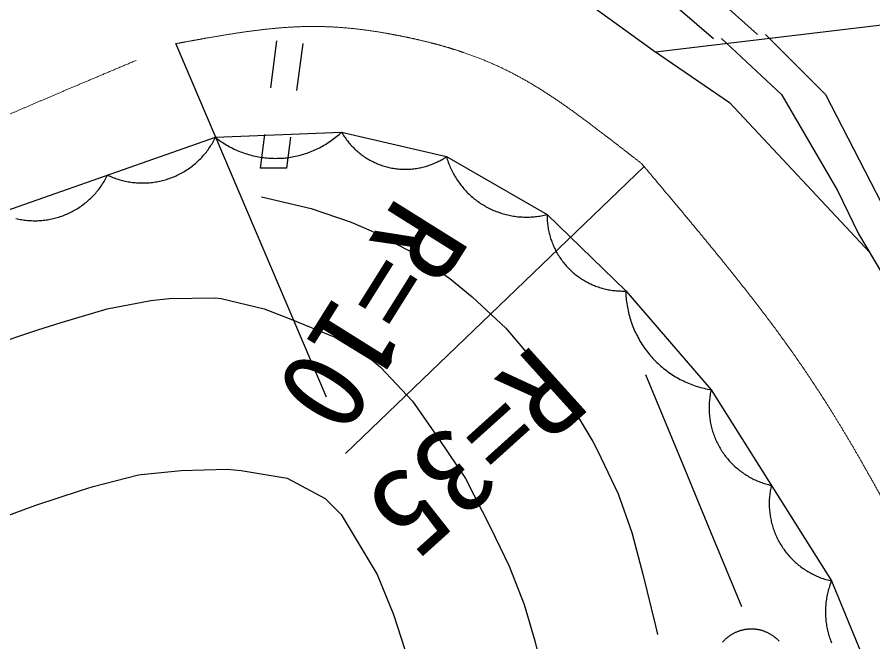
# Model space of a CAD drawing. Units: millimetres, scale not verified. Extents: x 40000 to 680000, y 20000 to 380000.
# Drawn here: x 364602 to 382703, y 290094 to 303322 of the extents above; entities that cross this region are included whole.
import ezdxf
from ezdxf.enums import TextEntityAlignment as Align

# ---------------------------------------------------------------- set-up
doc = ezdxf.new("R2010")
doc.units = ezdxf.units.MM
doc.header["$LTSCALE"] = 1000
doc.linetypes.add('CHAIN', pattern=[18.5, 12, -1.5, 3.5, -1.5])
for name, color, linetype, lineweight in [('M-BGD', 7, 'Continuous', 25), ('M-BMK', 2, 'CHAIN', 13), ('M-BMK-SRVR', 3, 'Continuous', 25), ('M-STR-STRC', 7, 'Continuous', 25)]:
    doc.layers.add(name, color=color, linetype=linetype, lineweight=lineweight)
doc.styles.add('ＭＳ ゴシック', font='')
doc.styles.get('ＭＳ ゴシック').set_extended_font_data('MS Gothic')

msp = doc.modelspace()

# ---------------------------------------------------------------- linework, layer by layer
at = {"layer": 'M-BGD'}
for p, q in [((377470, 305492), (380264, 302952)), ((376793, 305068), (379333, 302867)), ((376200, 303968), (378063, 302613)), ((379502, 302867), (380772, 301682)), ((380434, 302952), (381365, 302020)), ((370092, 302818), (369963, 301826)), ((370645, 302760), (370514, 301769)), ((378063, 302613), (379672, 301512)), ((381365, 302020), (381704, 301682)), ((380772, 301682), (381958, 299650)), ((381704, 301682), (383312, 298549)), ((379672, 301512), (382635, 298339)), ((368798, 300777), (371466, 300889)), ((369835, 300835), (369742, 300123)), ((371466, 300889), (373684, 300368)), ((364234, 299180), (368798, 300777)), ((370383, 300777), (370297, 300123)), ((373684, 300368), (375812, 299143)), ((370297, 300123), (369742, 300123)), ((381958, 299650), (382402, 298735)), ((375812, 299143), (377476, 297524)), ((382402, 298735), (383058, 297618)), ((377476, 297524), (379282, 295433)), ((379282, 295433), (381827, 291386)), ((381827, 291386), (384626, 284596))]:
    msp.add_line(p, q, dxfattribs=at)
for points in [[(368798, 300777), (368826, 300754), (368855, 300733), (368884, 300711), (368914, 300691), (368943, 300671), (368974, 300651), (369004, 300632), (369035, 300613), (369066, 300595), (369097, 300578), (369129, 300561), (369161, 300545), (369194, 300529), (369226, 300514), (369259, 300499), (369292, 300485), (369325, 300472), (369359, 300459), (369393, 300447), (369427, 300435), (369461, 300424), (369496, 300414), (369530, 300404), (369565, 300395), (369600, 300386), (369635, 300378), (369670, 300371), (369705, 300364), (369741, 300358), (369776, 300352), (369812, 300348), (369848, 300343), (369884, 300340), (369919, 300337), (369955, 300335), (369991, 300333), (370027, 300332), (370063, 300331), (370099, 300332), (370135, 300333), (370171, 300334), (370207, 300336), (370243, 300339), (370279, 300342), (370314, 300346), (370350, 300351), (370385, 300356), (370421, 300362), (370456, 300369), (370492, 300376), (370527, 300384), (370562, 300392), (370596, 300401), (370631, 300411), (370665, 300421), (370700, 300432), (370734, 300444), (370768, 300456), (370801, 300469), (370835, 300482), (370868, 300496), (370901, 300510), (370934, 300525), (370966, 300541), (370998, 300557), (371030, 300574), (371061, 300591), (371093, 300609), (371123, 300627), (371154, 300646), (371184, 300666), (371214, 300686), (371244, 300706), (371273, 300728), (371302, 300749), (371330, 300771), (371358, 300794), (371385, 300817), (371413, 300840), (371439, 300864), (371466, 300889)], [(371466, 300889), (371479, 300865), (371494, 300841), (371508, 300818), (371523, 300795), (371538, 300772), (371554, 300750), (371570, 300727), (371587, 300705), (371604, 300684), (371621, 300662), (371639, 300641), (371657, 300620), (371676, 300600), (371695, 300580), (371714, 300560), (371733, 300541), (371753, 300522), (371773, 300503), (371794, 300485), (371815, 300467), (371836, 300449), (371857, 300432), (371879, 300415), (371901, 300399), (371924, 300383), (371946, 300367), (371969, 300352), (371992, 300337), (372016, 300322), (372040, 300308), (372064, 300295), (372088, 300282), (372112, 300269), (372137, 300257), (372162, 300245), (372187, 300234), (372212, 300223), (372238, 300212), (372263, 300202), (372289, 300193), (372315, 300183), (372341, 300175), (372367, 300167), (372394, 300159), (372420, 300152), (372447, 300145), (372474, 300139), (372501, 300133), (372528, 300127), (372555, 300122), (372582, 300118), (372609, 300114), (372637, 300111), (372664, 300108), (372692, 300105), (372719, 300103), (372747, 300102), (372774, 300101), (372802, 300101), (372829, 300101), (372857, 300101), (372884, 300102), (372912, 300104), (372939, 300106), (372967, 300108), (372994, 300111), (373021, 300114), (373049, 300118), (373076, 300123), (373103, 300128), (373130, 300133), (373157, 300139), (373184, 300145), (373210, 300152), (373237, 300159), (373263, 300167), (373289, 300175), (373316, 300184), (373342, 300193), (373367, 300203), (373393, 300213), (373418, 300223), (373444, 300234), (373469, 300245), (373494, 300257), (373518, 300270), (373543, 300282), (373567, 300296), (373591, 300309), (373615, 300323), (373638, 300338), (373661, 300352), (373684, 300368)], [(366516, 299978), (366544, 299965), (366572, 299953), (366600, 299941), (366628, 299929), (366656, 299919), (366685, 299908), (366714, 299898), (366743, 299889), (366772, 299880), (366801, 299871), (366831, 299864), (366860, 299856), (366890, 299849), (366920, 299843), (366950, 299837), (366980, 299832), (367010, 299827), (367040, 299823), (367071, 299820), (367101, 299817), (367131, 299814), (367162, 299812), (367192, 299811), (367223, 299810), (367253, 299810), (367284, 299810), (367314, 299811), (367345, 299812), (367375, 299814), (367406, 299816), (367436, 299819), (367466, 299822), (367497, 299826), (367527, 299831), (367557, 299836), (367587, 299842), (367617, 299848), (367647, 299854), (367676, 299862), (367706, 299869), (367735, 299878), (367764, 299886), (367793, 299896), (367822, 299906), (367851, 299916), (367879, 299927), (367908, 299938), (367936, 299950), (367964, 299962), (367991, 299975), (368019, 299988), (368046, 300002), (368073, 300017), (368100, 300031), (368126, 300047), (368152, 300062), (368178, 300078), (368204, 300095), (368229, 300112), (368254, 300130), (368279, 300148), (368303, 300166), (368327, 300185), (368350, 300204), (368374, 300224), (368397, 300244), (368419, 300265), (368442, 300286), (368463, 300307), (368485, 300329), (368506, 300351), (368527, 300373), (368547, 300396), (368567, 300419), (368586, 300443), (368605, 300466), (368624, 300491), (368642, 300515), (368660, 300540), (368677, 300565), (368694, 300591), (368710, 300616), (368726, 300642), (368741, 300669), (368756, 300695), (368771, 300722), (368785, 300749), (368798, 300777)], [(373684, 300368), (373693, 300338), (373702, 300308), (373712, 300278), (373722, 300249), (373733, 300219), (373745, 300190), (373756, 300161), (373769, 300133), (373782, 300104), (373795, 300076), (373809, 300048), (373824, 300020), (373838, 299993), (373854, 299966), (373870, 299939), (373886, 299912), (373903, 299886), (373920, 299860), (373938, 299834), (373956, 299809), (373975, 299784), (373994, 299759), (374013, 299735), (374033, 299711), (374054, 299687), (374075, 299664), (374096, 299641), (374117, 299618), (374139, 299596), (374162, 299574), (374185, 299553), (374208, 299532), (374231, 299511), (374255, 299491), (374280, 299471), (374304, 299452), (374329, 299433), (374354, 299415), (374380, 299397), (374406, 299379), (374432, 299362), (374459, 299346), (374485, 299330), (374512, 299314), (374540, 299299), (374567, 299285), (374595, 299270), (374623, 299257), (374652, 299244), (374680, 299231), (374709, 299219), (374738, 299207), (374767, 299196), (374797, 299186), (374826, 299176), (374856, 299166), (374886, 299157), (374916, 299149), (374946, 299141), (374977, 299134), (375007, 299127), (375038, 299121), (375069, 299115), (375099, 299110), (375130, 299105), (375161, 299101), (375192, 299097), (375224, 299094), (375255, 299092), (375286, 299090), (375317, 299089), (375348, 299088), (375380, 299088), (375411, 299088), (375442, 299089), (375473, 299091), (375504, 299093), (375536, 299095), (375567, 299098), (375598, 299102), (375629, 299106), (375660, 299111), (375690, 299116), (375721, 299122), (375752, 299129), (375782, 299136), (375812, 299143)], [(364578, 299058), (364608, 299051), (364638, 299045), (364668, 299039), (364698, 299034), (364728, 299029), (364758, 299025), (364789, 299022), (364819, 299019), (364849, 299016), (364880, 299014), (364910, 299013), (364941, 299012), (364971, 299011), (365002, 299012), (365032, 299012), (365063, 299014), (365093, 299015), (365124, 299018), (365154, 299021), (365184, 299024), (365215, 299028), (365245, 299033), (365275, 299038), (365305, 299043), (365335, 299050), (365364, 299056), (365394, 299063), (365424, 299071), (365453, 299079), (365482, 299088), (365511, 299098), (365540, 299107), (365569, 299118), (365597, 299128), (365626, 299140), (365654, 299152), (365682, 299164), (365709, 299177), (365737, 299190), (365764, 299204), (365791, 299218), (365818, 299233), (365844, 299248), (365870, 299264), (365896, 299280), (365922, 299297), (365947, 299314), (365972, 299332), (365996, 299350), (366021, 299368), (366045, 299387), (366068, 299406), (366092, 299426), (366115, 299446), (366137, 299466), (366159, 299487), (366181, 299509), (366203, 299530), (366224, 299552), (366244, 299575), (366265, 299598), (366284, 299621), (366304, 299644), (366323, 299668), (366342, 299692), (366360, 299717), (366377, 299742), (366395, 299767), (366411, 299792), (366428, 299818), (366444, 299844), (366459, 299870), (366474, 299897), (366489, 299924), (366503, 299951), (366516, 299978)], [(369775, 299516), (370824, 299272), (371666, 298984), (372091, 298797), (372994, 298325), (373757, 297790), (374227, 297403), (374941, 296737), (375531, 296040), (375946, 295501)], [(375812, 299143), (375812, 299115), (375813, 299087), (375813, 299058), (375815, 299030), (375817, 299002), (375819, 298974), (375822, 298946), (375825, 298918), (375829, 298890), (375833, 298862), (375838, 298834), (375843, 298806), (375849, 298779), (375855, 298751), (375862, 298724), (375869, 298696), (375877, 298669), (375885, 298642), (375894, 298615), (375903, 298589), (375913, 298562), (375923, 298536), (375934, 298509), (375945, 298483), (375956, 298458), (375968, 298432), (375980, 298407), (375993, 298381), (376007, 298357), (376020, 298332), (376034, 298307), (376049, 298283), (376064, 298259), (376079, 298236), (376095, 298212), (376112, 298189), (376128, 298166), (376145, 298144), (376163, 298122), (376181, 298100), (376199, 298078), (376217, 298057), (376236, 298036), (376256, 298015), (376276, 297995), (376296, 297975), (376316, 297956), (376337, 297937), (376358, 297918), (376379, 297899), (376401, 297881), (376423, 297864), (376445, 297847), (376468, 297830), (376491, 297813), (376514, 297797), (376538, 297782), (376562, 297766), (376586, 297752), (376610, 297737), (376635, 297723), (376660, 297710), (376685, 297697), (376710, 297684), (376735, 297672), (376761, 297660), (376787, 297649), (376813, 297638), (376839, 297628), (376866, 297618), (376893, 297609), (376919, 297600), (376946, 297592), (376973, 297584), (377001, 297576), (377028, 297569), (377055, 297563), (377083, 297557), (377111, 297551), (377139, 297546), (377166, 297541), (377194, 297537), (377222, 297534), (377251, 297531), (377279, 297528), (377307, 297526), (377335, 297525), (377363, 297524), (377391, 297523), (377420, 297523), (377448, 297523), (377476, 297524)], [(377476, 297524), (377477, 297486), (377479, 297447), (377481, 297409), (377484, 297371), (377488, 297333), (377493, 297294), (377498, 297256), (377504, 297218), (377510, 297180), (377517, 297143), (377525, 297105), (377534, 297067), (377543, 297030), (377552, 296993), (377563, 296956), (377574, 296919), (377586, 296883), (377598, 296846), (377611, 296810), (377625, 296774), (377640, 296739), (377655, 296703), (377670, 296668), (377686, 296633), (377703, 296599), (377721, 296564), (377739, 296530), (377758, 296497), (377777, 296464), (377797, 296431), (377817, 296398), (377838, 296366), (377860, 296334), (377882, 296303), (377905, 296272), (377928, 296241), (377952, 296211), (377976, 296181), (378001, 296152), (378026, 296123), (378052, 296095), (378079, 296067), (378106, 296039), (378133, 296012), (378161, 295986), (378189, 295960), (378218, 295934), (378247, 295909), (378277, 295885), (378307, 295861), (378337, 295838), (378368, 295815), (378400, 295792), (378431, 295771), (378463, 295750), (378496, 295729), (378529, 295709), (378562, 295690), (378595, 295671), (378629, 295653), (378663, 295635), (378698, 295618), (378733, 295602), (378768, 295586), (378803, 295571), (378839, 295556), (378875, 295543), (378911, 295529), (378947, 295517), (378984, 295505), (379020, 295494), (379057, 295483), (379094, 295473), (379132, 295464), (379169, 295455), (379207, 295447), (379245, 295440), (379282, 295433)], [(354441, 291776), (355457, 292391), (356245, 292842), (357012, 293255), (357743, 293638), (358732, 294148), (359648, 294599), (360516, 295002), (361362, 295369), (362212, 295711), (363091, 296039), (364025, 296365), (365039, 296699), (365532, 296856), (366504, 297143), (367433, 297321), (367818, 297364), (368802, 297376), (368919, 297364), (369828, 297149), (370358, 296940)], [(370358, 296940), (371325, 296548), (372102, 296063), (372286, 295911), (372963, 295193), (373530, 294382), (374084, 293554)], [(377894, 295755), (378373, 294597), (378717, 293764), (379009, 293061), (379327, 292290), (379756, 291255), (379926, 290844)], [(375946, 295501), (376285, 295162), (376782, 294335), (376878, 294146), (377317, 293227), (377606, 292409), (377836, 291532), (378102, 290435), (378148, 290252)], [(379282, 295433), (379276, 295404), (379270, 295375), (379264, 295345), (379259, 295316), (379255, 295286), (379251, 295257), (379247, 295227), (379244, 295197), (379242, 295168), (379240, 295138), (379239, 295108), (379238, 295078), (379238, 295048), (379238, 295018), (379239, 294988), (379240, 294959), (379242, 294929), (379244, 294899), (379247, 294869), (379251, 294839), (379255, 294810), (379259, 294780), (379264, 294751), (379270, 294722), (379276, 294692), (379283, 294663), (379290, 294634), (379297, 294605), (379306, 294576), (379314, 294548), (379323, 294519), (379333, 294491), (379343, 294463), (379354, 294435), (379365, 294407), (379377, 294380), (379389, 294353), (379402, 294325), (379415, 294299), (379428, 294272), (379442, 294246), (379457, 294219), (379472, 294194), (379487, 294168), (379503, 294143), (379520, 294118), (379536, 294093), (379554, 294069), (379571, 294044), (379589, 294021), (379608, 293997), (379627, 293974), (379646, 293951), (379666, 293929), (379686, 293907), (379707, 293885), (379728, 293864), (379749, 293843), (379770, 293822), (379792, 293802), (379815, 293782), (379838, 293763), (379861, 293744), (379884, 293725), (379908, 293707), (379932, 293689), (379956, 293672), (379981, 293655), (380006, 293639), (380031, 293623), (380057, 293607), (380082, 293592), (380109, 293577), (380135, 293563), (380161, 293550), (380188, 293536), (380215, 293524), (380243, 293511), (380270, 293500), (380298, 293488), (380326, 293478), (380354, 293467), (380382, 293458), (380410, 293448), (380439, 293440), (380468, 293431), (380497, 293424), (380526, 293416), (380555, 293410)], [(355372, 288812), (356544, 289358), (357488, 289798), (358296, 290172), (359059, 290519), (359868, 290878), (360813, 291289), (360960, 291352), (361894, 291754), (362765, 292122), (363162, 292284), (364133, 292671), (364999, 292990), (365946, 293303), (366210, 293384), (367170, 293629), (367226, 293638), (368072, 293723), (369046, 293753), (369342, 293723), (370312, 293563), (371120, 293130), (371459, 292792)], [(374084, 293554), (374614, 292517), (375012, 291700), (375329, 290883), (375551, 290120), (375768, 289211), (375862, 288643)], [(380555, 293410), (380548, 293381), (380542, 293351), (380536, 293322), (380531, 293292), (380527, 293263), (380523, 293233), (380520, 293204), (380517, 293174), (380514, 293144), (380512, 293114), (380511, 293084), (380510, 293054), (380510, 293025), (380510, 292995), (380511, 292965), (380512, 292935), (380514, 292905), (380517, 292875), (380520, 292846), (380523, 292816), (380527, 292786), (380532, 292757), (380537, 292727), (380542, 292698), (380548, 292669), (380555, 292640), (380562, 292611), (380570, 292582), (380578, 292553), (380586, 292524), (380596, 292496), (380605, 292468), (380615, 292439), (380626, 292412), (380637, 292384), (380649, 292356), (380661, 292329), (380674, 292302), (380687, 292275), (380701, 292248), (380715, 292222), (380729, 292196), (380744, 292170), (380760, 292144), (380775, 292119), (380792, 292094), (380809, 292069), (380826, 292045), (380844, 292021), (380862, 291997), (380880, 291974), (380899, 291951), (380918, 291928), (380938, 291905), (380958, 291883), (380979, 291862), (381000, 291840), (381021, 291819), (381043, 291799), (381065, 291778), (381087, 291759), (381110, 291739), (381133, 291720), (381156, 291702), (381180, 291683), (381204, 291666), (381228, 291648), (381253, 291631), (381278, 291615), (381303, 291599), (381329, 291584), (381355, 291568), (381381, 291554), (381407, 291540), (381434, 291526), (381460, 291513), (381488, 291500), (381515, 291488), (381542, 291476), (381570, 291465), (381598, 291454), (381626, 291444), (381654, 291434), (381683, 291425), (381711, 291416), (381740, 291408), (381769, 291400), (381798, 291393), (381827, 291386)], [(371459, 292792), (371944, 291983), (372221, 291522)], [(372221, 291522), (372560, 290675), (372879, 289695), (373074, 288840), (373198, 287975), (373308, 286967), (373406, 286103)], [(381827, 291386), (381815, 291357), (381805, 291328), (381794, 291299), (381784, 291269), (381775, 291239), (381766, 291209), (381758, 291179), (381750, 291149), (381743, 291119), (381736, 291088), (381730, 291058), (381725, 291027), (381720, 290996), (381715, 290965), (381711, 290935), (381708, 290904), (381705, 290873), (381703, 290841), (381701, 290810), (381700, 290779), (381699, 290748), (381699, 290717), (381700, 290686), (381701, 290654), (381702, 290623), (381705, 290592), (381707, 290561), (381711, 290530), (381715, 290499), (381719, 290468), (381724, 290438), (381729, 290407), (381735, 290376), (381742, 290346), (381749, 290316), (381757, 290285), (381765, 290255), (381774, 290225), (381783, 290196), (381793, 290166), (381803, 290137), (381814, 290107), (381825, 290078)], [(380719, 290111), (380709, 290122), (380699, 290132), (380689, 290142), (380679, 290151), (380668, 290161), (380657, 290170), (380647, 290179), (380636, 290188), (380624, 290197), (380613, 290206), (380602, 290214), (380590, 290222), (380578, 290230), (380567, 290238), (380554, 290246), (380542, 290253), (380530, 290260), (380518, 290267), (380505, 290274), (380493, 290280), (380480, 290287), (380467, 290293), (380454, 290298), (380441, 290304), (380428, 290309), (380415, 290314), (380401, 290319), (380388, 290324), (380374, 290328), (380361, 290333), (380347, 290336), (380333, 290340), (380320, 290344), (380306, 290347), (380292, 290350), (380278, 290352), (380264, 290355), (380250, 290357), (380236, 290359), (380222, 290361), (380208, 290362), (380194, 290363), (380179, 290364), (380165, 290365), (380151, 290366), (380137, 290366), (380123, 290366), (380108, 290366), (380094, 290365), (380080, 290364), (380066, 290363), (380052, 290362), (380038, 290360), (380024, 290359), (380010, 290357), (379996, 290354), (379982, 290352), (379968, 290349), (379954, 290346), (379940, 290343), (379926, 290339), (379913, 290336), (379899, 290332), (379885, 290327), (379872, 290323), (379859, 290318), (379845, 290313), (379832, 290308), (379819, 290303), (379806, 290297), (379793, 290291), (379780, 290285), (379767, 290279), (379755, 290272), (379742, 290266), (379730, 290259), (379718, 290251), (379706, 290244), (379694, 290236), (379682, 290229), (379670, 290221), (379658, 290212), (379647, 290204), (379636, 290195), (379625, 290186), (379614, 290177), (379603, 290168), (379592, 290159), (379582, 290149), (379572, 290139), (379561, 290129), (379552, 290119), (379542, 290109), (379532, 290098), (379523, 290088)]]:
    msp.add_lwpolyline(points, dxfattribs=at)
at = {"layer": 'M-BMK'}
for points, knots in [([(367963, 302760), (370022, 303142), (371040, 303288), (372940, 302875), (375056, 302416), (375964, 301652), (377808, 300224)], [0, 0, 0, 0, 1, 1, 1, 2, 2, 2, 2]), ([(351947, 294777), (355576, 296891), (356602, 297484), (359686, 299027), (362858, 300614), (363982, 301084), (367963, 302760)], [0, 0, 0, 0, 1, 1, 1, 2, 2, 2, 2]), ([(377808, 300224), (380522, 297002), (381485, 295792), (383204, 292559), (385112, 288972), (385941, 286749), (386672, 282752), (387199, 279873), (387297, 278672), (387314, 275286)], [0, 0, 0, 0, 1, 1, 1, 2, 2, 2, 3, 3, 3, 3])]:
    msp.add_open_spline(points, degree=3, knots=knots, dxfattribs=at)
at = {"layer": 'M-BMK-SRVR'}
for p, q in [((371144, 295276), (367963, 302760)), ((371549, 294080), (377864, 300159))]:
    msp.add_line(p, q, dxfattribs=at)
at = {"layer": 'M-STR-STRC'}
msp.add_line((378102, 302586), (389272, 303923), dxfattribs=at)

# ---------------------------------------------------------------- texts
at = {"layer": 'M-BMK-SRVR', "style": 'ＭＳ ゴシック'}
for s, rotation, p in [('R=10', 237.931, (370867, 297757)), ('R=35', 222.04, (373328, 295178))]:
    msp.add_text(s, height=1833, rotation=rotation, dxfattribs=at).set_placement(p, align=Align.BOTTOM_CENTER)

doc.saveas('drawing.dxf')
